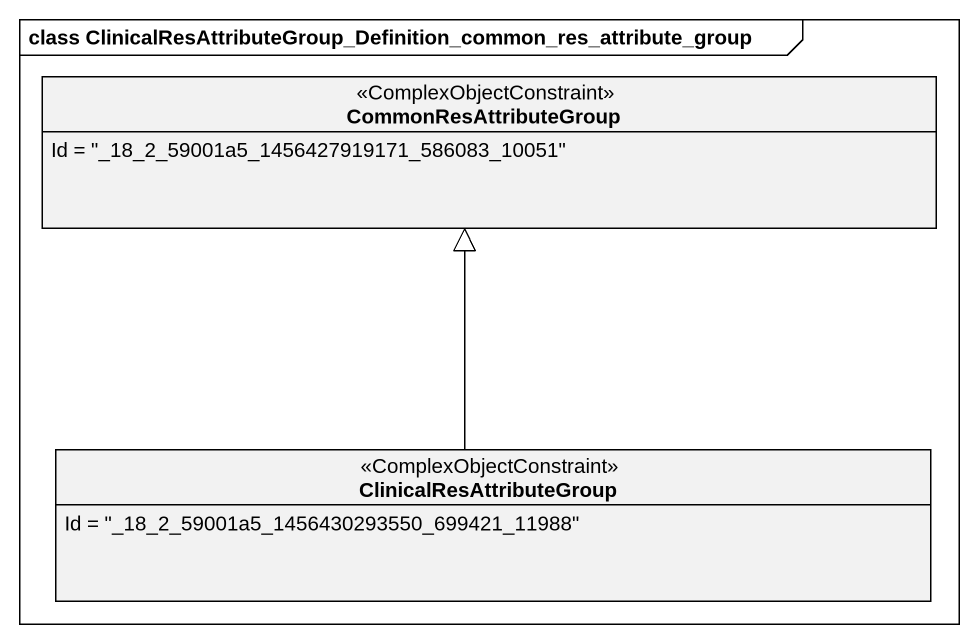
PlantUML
@startuml
mainframe class ClinicalResAttributeGroup_Definition_common_res_attribute_group
hide circle
hide empty members
class CommonResAttributeGroup <<ComplexObjectConstraint>> {
  Id = "_18_2_59001a5_1456427919171_586083_10051"
}
class ClinicalResAttributeGroup <<ComplexObjectConstraint>> {
  Id = "_18_2_59001a5_1456430293550_699421_11988"
}
ClinicalResAttributeGroup -up-|> CommonResAttributeGroup
@enduml
